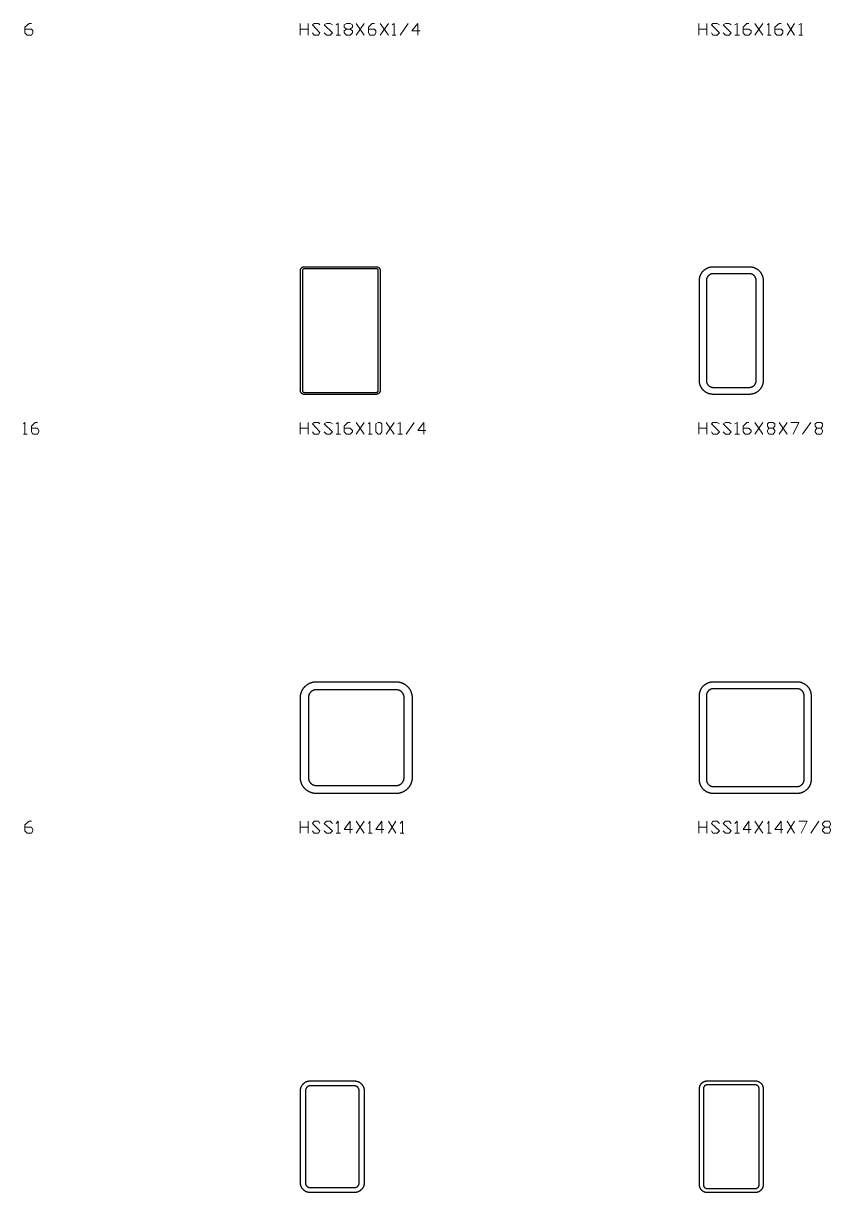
# Model space of a CAD drawing. Header units: inches. Extents: x 0 to 975, y -1305 to 34.
# Drawn here: x 615.3 to 716.4, y -450 to -303.5 of the extents above; entities that cross this region are included whole.
import ezdxf

# ---------------------------------------------------------------- set-up
doc = ezdxf.new("R2010")
doc.units = ezdxf.units.IN
doc.header["$MEASUREMENT"] = 0
doc.layers.add('AISC_STEEL', color=7, linetype='Continuous')

msp = doc.modelspace()

# ---------------------------------------------------------------- linework, layer by layer
at = {"color": 3, "lineweight": 0}
for p, q in [((649.96, -305), (649.96, -303.52)), ((649.96, -304.26), (650.97, -304.26)), ((650.97, -303.52), (650.97, -305)), ((656.97, -303.52), (657.98, -305)), ((656.97, -305), (657.98, -303.52)), ((660.01, -303.52), (661.03, -305)), ((660.01, -305), (661.03, -303.52)), ((662.5, -305), (663.51, -303.52)), ((699.94, -305), (699.94, -303.52)), ((699.94, -304.26), (700.95, -304.26)), ((700.95, -303.52), (700.95, -305)), ((706.95, -303.52), (707.96, -305)), ((706.95, -305), (707.96, -303.52)), ((711.01, -303.52), (711.93, -305)), ((711.01, -305), (711.93, -303.52)), ((654.48, -305), (655.03, -305)), ((661.49, -305), (661.95, -305)), ((704.46, -305), (705.01, -305)), ((708.52, -305), (708.98, -305)), ((712.48, -305), (712.94, -305)), ((649.96, -354.98), (649.96, -353.5)), ((649.96, -354.24), (650.97, -354.24)), ((650.97, -353.5), (650.97, -354.98)), ((656.97, -353.5), (657.98, -354.98)), ((656.97, -354.98), (657.98, -353.5)), ((660.75, -353.5), (661.76, -354.98)), ((660.75, -354.98), (661.76, -353.5)), ((663.24, -354.98), (664.25, -353.5)), ((699.94, -354.98), (699.94, -353.5)), ((699.94, -354.24), (700.95, -354.24)), ((700.95, -353.5), (700.95, -354.98)), ((706.95, -353.5), (707.96, -354.98)), ((706.95, -354.98), (707.96, -353.5)), ((709.99, -353.5), (711.01, -354.98)), ((709.99, -354.98), (711.01, -353.5)), ((712.94, -354.98), (713.96, -353.5)), ((615.29, -354.98), (615.75, -354.98)), ((654.48, -354.98), (655.03, -354.98)), ((658.54, -354.98), (659, -354.98)), ((659.73, -354.98), (659.73, -354.98)), ((662.22, -354.98), (662.78, -354.98)), ((704.46, -354.98), (705.01, -354.98)), ((649.96, -404.96), (649.96, -403.48)), ((649.96, -404.22), (650.97, -404.22)), ((650.97, -403.48), (650.97, -404.96)), ((656.97, -403.48), (657.98, -404.96)), ((656.97, -404.96), (657.98, -403.48)), ((661.03, -403.48), (661.95, -404.96)), ((661.03, -404.96), (661.95, -403.48)), ((699.94, -404.96), (699.94, -403.48)), ((699.94, -404.22), (700.95, -404.22)), ((700.95, -403.48), (700.95, -404.96)), ((706.95, -403.48), (707.96, -404.96)), ((706.95, -404.96), (707.96, -403.48)), ((711.01, -403.48), (711.93, -404.96)), ((711.01, -404.96), (711.93, -403.48)), ((713.96, -404.96), (714.97, -403.48)), ((654.48, -404.96), (655.03, -404.96)), ((658.54, -404.96), (659, -404.96)), ((662.5, -404.96), (662.96, -404.96)), ((704.46, -404.96), (705.01, -404.96)), ((708.52, -404.96), (708.98, -404.96))]:
    msp.add_line(p, q, dxfattribs=at)
for points in [[(615.47, -304.26), (616.3, -304.26), (616.48, -304.44), (616.48, -304.72), (616.3, -305), (615.75, -305), (615.47, -304.72), (615.47, -303.98), (616.02, -303.52), (616.3, -303.52)], [(651.53, -304.72), (651.71, -305), (652.26, -305), (652.45, -304.72), (651.53, -303.7), (651.71, -303.52), (652.26, -303.52), (652.45, -303.7)], [(653, -304.72), (653.28, -305), (653.74, -305), (654.02, -304.72), (653, -303.7), (653.28, -303.52), (653.74, -303.52), (654.02, -303.7)], [(654.48, -303.7), (654.75, -303.52), (654.75, -305)], [(656.23, -304.26), (656.51, -304.44), (656.51, -304.72), (656.23, -305), (655.77, -305), (655.49, -304.72), (655.49, -304.44), (655.77, -304.26), (656.23, -304.26), (656.51, -303.98), (656.51, -303.7), (656.23, -303.52), (655.77, -303.52), (655.49, -303.7), (655.49, -303.98), (655.77, -304.26)], [(658.54, -304.26), (659.27, -304.26), (659.46, -304.44), (659.46, -304.72), (659.27, -305), (658.72, -305), (658.54, -304.72), (658.54, -303.98), (659, -303.52), (659.27, -303.52)], [(661.49, -303.7), (661.76, -303.52), (661.76, -305)], [(664.99, -304.44), (663.98, -304.44), (664.71, -303.52), (664.71, -305)], [(701.51, -304.72), (701.69, -305), (702.25, -305), (702.52, -304.72), (701.51, -303.7), (701.69, -303.52), (702.25, -303.52), (702.52, -303.7)], [(702.98, -304.72), (703.26, -305), (703.72, -305), (704, -304.72), (702.98, -303.7), (703.26, -303.52), (703.72, -303.52), (704, -303.7)], [(704.46, -303.7), (704.74, -303.52), (704.74, -305)], [(705.47, -304.26), (706.21, -304.26), (706.49, -304.44), (706.49, -304.72), (706.21, -305), (705.75, -305), (705.47, -304.72), (705.47, -303.98), (705.93, -303.52), (706.21, -303.52)], [(708.52, -303.7), (708.7, -303.52), (708.7, -305)], [(709.44, -304.26), (710.27, -304.26), (710.45, -304.44), (710.45, -304.72), (710.27, -305), (709.72, -305), (709.44, -304.72), (709.44, -303.98), (709.99, -303.52), (710.27, -303.52)], [(712.48, -303.7), (712.76, -303.52), (712.76, -305)], [(615.29, -353.69), (615.47, -353.5), (615.47, -354.98)], [(616.3, -354.24), (617.04, -354.24), (617.22, -354.52), (617.22, -354.7), (617.04, -354.98), (616.48, -354.98), (616.3, -354.7), (616.3, -353.96), (616.76, -353.5), (617.04, -353.5)], [(651.53, -354.7), (651.71, -354.98), (652.26, -354.98), (652.45, -354.7), (651.53, -353.69), (651.71, -353.5), (652.26, -353.5), (652.45, -353.69)], [(653, -354.7), (653.28, -354.98), (653.74, -354.98), (654.02, -354.7), (653, -353.69), (653.28, -353.5), (653.74, -353.5), (654.02, -353.69)], [(654.48, -353.69), (654.75, -353.5), (654.75, -354.98)], [(655.49, -354.24), (656.23, -354.24), (656.51, -354.52), (656.51, -354.7), (656.23, -354.98), (655.77, -354.98), (655.49, -354.7), (655.49, -353.96), (655.95, -353.5), (656.23, -353.5)], [(658.54, -353.69), (658.72, -353.5), (658.72, -354.98)], [(662.22, -353.69), (662.5, -353.5), (662.5, -354.98)], [(665.73, -354.52), (664.71, -354.52), (665.45, -353.5), (665.45, -354.98)], [(701.51, -354.7), (701.69, -354.98), (702.25, -354.98), (702.52, -354.7), (701.51, -353.69), (701.69, -353.5), (702.25, -353.5), (702.52, -353.69)], [(702.98, -354.7), (703.26, -354.98), (703.72, -354.98), (704, -354.7), (702.98, -353.69), (703.26, -353.5), (703.72, -353.5), (704, -353.69)], [(704.46, -353.69), (704.74, -353.5), (704.74, -354.98)], [(705.47, -354.24), (706.21, -354.24), (706.49, -354.52), (706.49, -354.7), (706.21, -354.98), (705.75, -354.98), (705.47, -354.7), (705.47, -353.96), (705.93, -353.5), (706.21, -353.5)], [(709.25, -354.24), (709.44, -354.52), (709.44, -354.7), (709.25, -354.98), (708.7, -354.98), (708.52, -354.7), (708.52, -354.52), (708.7, -354.24), (709.25, -354.24), (709.44, -353.96), (709.44, -353.69), (709.25, -353.5), (708.7, -353.5), (708.52, -353.69), (708.52, -353.96), (708.7, -354.24)], [(711.47, -353.5), (712.48, -353.5), (711.74, -354.98)], [(715.25, -354.24), (715.43, -354.52), (715.43, -354.7), (715.25, -354.98), (714.7, -354.98), (714.51, -354.7), (714.51, -354.52), (714.7, -354.24), (715.25, -354.24), (715.43, -353.96), (715.43, -353.69), (715.25, -353.5), (714.7, -353.5), (714.51, -353.69), (714.51, -353.96), (714.7, -354.24)], [(615.47, -404.22), (616.3, -404.22), (616.48, -404.5), (616.48, -404.68), (616.3, -404.96), (615.75, -404.96), (615.47, -404.68), (615.47, -403.94), (616.02, -403.48), (616.3, -403.48)], [(651.53, -404.68), (651.71, -404.96), (652.26, -404.96), (652.45, -404.68), (651.53, -403.76), (651.71, -403.48), (652.26, -403.48), (652.45, -403.76)], [(653, -404.68), (653.28, -404.96), (653.74, -404.96), (654.02, -404.68), (653, -403.76), (653.28, -403.48), (653.74, -403.48), (654.02, -403.76)], [(654.48, -403.76), (654.75, -403.48), (654.75, -404.96)], [(656.51, -404.5), (655.49, -404.5), (656.23, -403.48), (656.23, -404.96)], [(658.54, -403.76), (658.72, -403.48), (658.72, -404.96)], [(660.47, -404.5), (659.46, -404.5), (660.2, -403.48), (660.2, -404.96)], [(662.5, -403.76), (662.78, -403.48), (662.78, -404.96)], [(701.51, -404.68), (701.69, -404.96), (702.25, -404.96), (702.52, -404.68), (701.51, -403.76), (701.69, -403.48), (702.25, -403.48), (702.52, -403.76)], [(702.98, -404.68), (703.26, -404.96), (703.72, -404.96), (704, -404.68), (702.98, -403.76), (703.26, -403.48), (703.72, -403.48), (704, -403.76)], [(704.46, -403.76), (704.74, -403.48), (704.74, -404.96)], [(706.49, -404.5), (705.47, -404.5), (706.21, -403.48), (706.21, -404.96)], [(708.52, -403.76), (708.7, -403.48), (708.7, -404.96)], [(710.45, -404.5), (709.44, -404.5), (710.27, -403.48), (710.27, -404.96)], [(712.48, -403.48), (713.5, -403.48), (712.76, -404.96)], [(716.26, -404.22), (716.45, -404.5), (716.45, -404.68), (716.26, -404.96), (715.71, -404.96), (715.43, -404.68), (715.43, -404.5), (715.71, -404.22), (716.26, -404.22), (716.45, -403.94), (716.45, -403.76), (716.26, -403.48), (715.71, -403.48), (715.43, -403.76), (715.43, -403.94), (715.71, -404.22)]]:
    msp.add_lwpolyline(points, dxfattribs=at)
msp.add_lwpolyline([(659.73, -354.98), (659.46, -354.7), (659.46, -353.69), (659.73, -353.5), (660.01, -353.5), (660.2, -353.69), (660.2, -354.7), (660.01, -354.98)], close=True, dxfattribs=at)
at = {"layer": 'AISC_STEEL'}
for points in [[(659.5, -334), (659.53, -334), (659.56, -334), (659.59, -334.01), (659.62, -334.01), (659.64, -334.02), (659.67, -334.03), (659.7, -334.04), (659.72, -334.05), (659.75, -334.07), (659.77, -334.08), (659.8, -334.1), (659.82, -334.12), (659.84, -334.14), (659.86, -334.16), (659.88, -334.18), (659.9, -334.2), (659.92, -334.23), (659.93, -334.25), (659.95, -334.28), (659.96, -334.3), (659.97, -334.33), (659.98, -334.36), (659.99, -334.38), (659.99, -334.41), (660, -334.44), (660, -334.47), (660, -334.5), (660, -349.5), (660, -349.53), (660, -349.56), (659.99, -349.59), (659.99, -349.62), (659.98, -349.64), (659.97, -349.67), (659.96, -349.7), (659.95, -349.72), (659.93, -349.75), (659.92, -349.77), (659.9, -349.8), (659.88, -349.82), (659.86, -349.84), (659.84, -349.86), (659.82, -349.88), (659.8, -349.9), (659.77, -349.92), (659.75, -349.93), (659.72, -349.95), (659.7, -349.96), (659.67, -349.97), (659.64, -349.98), (659.62, -349.99), (659.59, -349.99), (659.56, -350), (659.53, -350), (659.5, -350), (650.5, -350), (650.47, -350), (650.44, -350), (650.41, -349.99), (650.38, -349.99), (650.36, -349.98), (650.33, -349.97), (650.3, -349.96), (650.28, -349.95), (650.25, -349.93), (650.23, -349.92), (650.2, -349.9), (650.18, -349.88), (650.16, -349.86), (650.14, -349.84), (650.12, -349.82), (650.1, -349.8), (650.08, -349.77), (650.07, -349.75), (650.05, -349.72), (650.04, -349.7), (650.03, -349.67), (650.02, -349.64), (650.01, -349.62), (650.01, -349.59), (650, -349.56), (650, -349.53), (650, -349.5), (650, -334.5), (650, -334.47), (650, -334.44), (650.01, -334.41), (650.01, -334.38), (650.02, -334.36), (650.03, -334.33), (650.04, -334.3), (650.05, -334.28), (650.07, -334.25), (650.08, -334.23), (650.1, -334.2), (650.12, -334.18), (650.14, -334.16), (650.16, -334.14), (650.18, -334.12), (650.2, -334.1), (650.23, -334.08), (650.25, -334.07), (650.28, -334.05), (650.3, -334.04), (650.33, -334.03), (650.36, -334.02), (650.38, -334.01), (650.41, -334.01), (650.44, -334), (650.47, -334), (650.5, -334)], [(650.5, -334.25), (650.47, -334.25), (650.44, -334.26), (650.42, -334.26), (650.39, -334.27), (650.37, -334.29), (650.34, -334.3), (650.32, -334.32), (650.3, -334.34), (650.29, -334.37), (650.27, -334.39), (650.26, -334.42), (650.26, -334.44), (650.25, -334.47), (650.25, -334.5), (650.25, -349.5), (650.25, -349.53), (650.26, -349.56), (650.26, -349.58), (650.27, -349.61), (650.29, -349.63), (650.3, -349.66), (650.32, -349.68), (650.34, -349.7), (650.37, -349.71), (650.39, -349.73), (650.42, -349.74), (650.44, -349.74), (650.47, -349.75), (650.5, -349.75), (659.5, -349.75), (659.53, -349.75), (659.56, -349.74), (659.58, -349.74), (659.61, -349.73), (659.63, -349.71), (659.66, -349.7), (659.68, -349.68), (659.7, -349.66), (659.71, -349.63), (659.73, -349.61), (659.74, -349.58), (659.74, -349.56), (659.75, -349.53), (659.75, -349.5), (659.75, -334.5), (659.75, -334.47), (659.74, -334.44), (659.74, -334.42), (659.73, -334.39), (659.71, -334.37), (659.7, -334.34), (659.68, -334.32), (659.66, -334.3), (659.63, -334.29), (659.61, -334.27), (659.58, -334.26), (659.56, -334.26), (659.53, -334.25), (659.5, -334.25)], [(706.25, -334), (706.28, -334), (706.31, -334), (706.34, -334), (706.37, -334), (706.4, -334.01), (706.43, -334.01), (706.46, -334.01), (706.49, -334.02), (706.52, -334.02), (706.55, -334.03), (706.58, -334.03), (706.61, -334.04), (706.64, -334.04), (706.66, -334.05), (706.69, -334.06), (706.72, -334.06), (706.75, -334.07), (706.78, -334.08), (706.81, -334.09), (706.84, -334.1), (706.86, -334.11), (706.89, -334.12), (706.92, -334.13), (706.95, -334.14), (706.97, -334.16), (707, -334.17), (707.03, -334.18), (707.06, -334.2), (707.08, -334.21), (707.11, -334.22), (707.13, -334.24), (707.16, -334.25), (707.18, -334.27), (707.21, -334.29), (707.23, -334.3), (707.26, -334.32), (707.28, -334.34), (707.31, -334.36), (707.33, -334.37), (707.35, -334.39), (707.38, -334.41), (707.4, -334.43), (707.42, -334.45), (707.44, -334.47), (707.47, -334.49), (707.49, -334.51), (707.51, -334.53), (707.53, -334.56), (707.55, -334.58), (707.57, -334.6), (707.59, -334.62), (707.61, -334.65), (707.63, -334.67), (707.64, -334.69), (707.66, -334.72), (707.68, -334.74), (707.7, -334.77), (707.71, -334.79), (707.73, -334.82), (707.75, -334.84), (707.76, -334.87), (707.78, -334.89), (707.79, -334.92), (707.8, -334.94), (707.82, -334.97), (707.83, -335), (707.84, -335.03), (707.86, -335.05), (707.87, -335.08), (707.88, -335.11), (707.89, -335.14), (707.9, -335.16), (707.91, -335.19), (707.92, -335.22), (707.93, -335.25), (707.94, -335.28), (707.94, -335.31), (707.95, -335.34), (707.96, -335.36), (707.96, -335.39), (707.97, -335.42), (707.97, -335.45), (707.98, -335.48), (707.98, -335.51), (707.99, -335.54), (707.99, -335.57), (707.99, -335.6), (708, -335.63), (708, -335.66), (708, -335.69), (708, -335.72), (708, -335.75), (708, -348.25), (708, -348.28), (708, -348.31), (708, -348.34), (708, -348.37), (707.99, -348.4), (707.99, -348.43), (707.99, -348.46), (707.98, -348.49), (707.98, -348.52), (707.97, -348.55), (707.97, -348.58), (707.96, -348.61), (707.96, -348.64), (707.95, -348.66), (707.94, -348.69), (707.94, -348.72), (707.93, -348.75), (707.92, -348.78), (707.91, -348.81), (707.9, -348.84), (707.89, -348.86), (707.88, -348.89), (707.87, -348.92), (707.86, -348.95), (707.84, -348.97), (707.83, -349), (707.82, -349.03), (707.8, -349.06), (707.79, -349.08), (707.78, -349.11), (707.76, -349.13), (707.75, -349.16), (707.73, -349.18), (707.71, -349.21), (707.7, -349.23), (707.68, -349.26), (707.66, -349.28), (707.64, -349.31), (707.63, -349.33), (707.61, -349.35), (707.59, -349.38), (707.57, -349.4), (707.55, -349.42), (707.53, -349.44), (707.51, -349.47), (707.49, -349.49), (707.47, -349.51), (707.44, -349.53), (707.42, -349.55), (707.4, -349.57), (707.38, -349.59), (707.35, -349.61), (707.33, -349.63), (707.31, -349.64), (707.28, -349.66), (707.26, -349.68), (707.23, -349.7), (707.21, -349.71), (707.18, -349.73), (707.16, -349.75), (707.13, -349.76), (707.11, -349.78), (707.08, -349.79), (707.06, -349.8), (707.03, -349.82), (707, -349.83), (706.97, -349.84), (706.95, -349.86), (706.92, -349.87), (706.89, -349.88), (706.86, -349.89), (706.84, -349.9), (706.81, -349.91), (706.78, -349.92), (706.75, -349.93), (706.72, -349.94), (706.69, -349.94), (706.66, -349.95), (706.64, -349.96), (706.61, -349.96), (706.58, -349.97), (706.55, -349.97), (706.52, -349.98), (706.49, -349.98), (706.46, -349.99), (706.43, -349.99), (706.4, -349.99), (706.37, -350), (706.34, -350), (706.31, -350), (706.28, -350), (706.25, -350), (701.75, -350), (701.72, -350), (701.69, -350), (701.66, -350), (701.63, -350), (701.6, -349.99), (701.57, -349.99), (701.54, -349.99), (701.51, -349.98), (701.48, -349.98), (701.45, -349.97), (701.42, -349.97), (701.39, -349.96), (701.36, -349.96), (701.34, -349.95), (701.31, -349.94), (701.28, -349.94), (701.25, -349.93), (701.22, -349.92), (701.19, -349.91), (701.16, -349.9), (701.14, -349.89), (701.11, -349.88), (701.08, -349.87), (701.05, -349.86), (701.03, -349.84), (701, -349.83), (700.97, -349.82), (700.94, -349.8), (700.92, -349.79), (700.89, -349.78), (700.87, -349.76), (700.84, -349.75), (700.82, -349.73), (700.79, -349.71), (700.77, -349.7), (700.74, -349.68), (700.72, -349.66), (700.69, -349.64), (700.67, -349.63), (700.65, -349.61), (700.62, -349.59), (700.6, -349.57), (700.58, -349.55), (700.56, -349.53), (700.53, -349.51), (700.51, -349.49), (700.49, -349.47), (700.47, -349.44), (700.45, -349.42), (700.43, -349.4), (700.41, -349.38), (700.39, -349.35), (700.37, -349.33), (700.36, -349.31), (700.34, -349.28), (700.32, -349.26), (700.3, -349.23), (700.29, -349.21), (700.27, -349.18), (700.25, -349.16), (700.24, -349.13), (700.22, -349.11), (700.21, -349.08), (700.2, -349.06), (700.18, -349.03), (700.17, -349), (700.16, -348.97), (700.14, -348.95), (700.13, -348.92), (700.12, -348.89), (700.11, -348.86), (700.1, -348.84), (700.09, -348.81), (700.08, -348.78), (700.07, -348.75), (700.06, -348.72), (700.06, -348.69), (700.05, -348.66), (700.04, -348.64), (700.04, -348.61), (700.03, -348.58), (700.03, -348.55), (700.02, -348.52), (700.02, -348.49), (700.01, -348.46), (700.01, -348.43), (700.01, -348.4), (700, -348.37), (700, -348.34), (700, -348.31), (700, -348.28), (700, -348.25), (700, -335.75), (700, -335.72), (700, -335.69), (700, -335.66), (700, -335.63), (700.01, -335.6), (700.01, -335.57), (700.01, -335.54), (700.02, -335.51), (700.02, -335.48), (700.03, -335.45), (700.03, -335.42), (700.04, -335.39), (700.04, -335.36), (700.05, -335.34), (700.06, -335.31), (700.06, -335.28), (700.07, -335.25), (700.08, -335.22), (700.09, -335.19), (700.1, -335.16), (700.11, -335.14), (700.12, -335.11), (700.13, -335.08), (700.14, -335.05), (700.16, -335.03), (700.17, -335), (700.18, -334.97), (700.2, -334.94), (700.21, -334.92), (700.22, -334.89), (700.24, -334.87), (700.25, -334.84), (700.27, -334.82), (700.29, -334.79), (700.3, -334.77), (700.32, -334.74), (700.34, -334.72), (700.36, -334.69), (700.37, -334.67), (700.39, -334.65), (700.41, -334.62), (700.43, -334.6), (700.45, -334.58), (700.47, -334.56), (700.49, -334.53), (700.51, -334.51), (700.53, -334.49), (700.56, -334.47), (700.58, -334.45), (700.6, -334.43), (700.62, -334.41), (700.65, -334.39), (700.67, -334.37), (700.69, -334.36), (700.72, -334.34), (700.74, -334.32), (700.77, -334.3), (700.79, -334.29), (700.82, -334.27), (700.84, -334.25), (700.87, -334.24), (700.89, -334.22), (700.92, -334.21), (700.94, -334.2), (700.97, -334.18), (701, -334.17), (701.03, -334.16), (701.05, -334.14), (701.08, -334.13), (701.11, -334.12), (701.14, -334.11), (701.16, -334.1), (701.19, -334.09), (701.22, -334.08), (701.25, -334.07), (701.28, -334.06), (701.31, -334.06), (701.34, -334.05), (701.36, -334.04), (701.39, -334.04), (701.42, -334.03), (701.45, -334.03), (701.48, -334.02), (701.51, -334.02), (701.54, -334.01), (701.57, -334.01), (701.6, -334.01), (701.63, -334), (701.66, -334), (701.69, -334), (701.72, -334), (701.75, -334)], [(701.75, -334.88), (701.72, -334.88), (701.69, -334.88), (701.66, -334.88), (701.63, -334.88), (701.6, -334.89), (701.57, -334.89), (701.54, -334.9), (701.51, -334.91), (701.49, -334.92), (701.46, -334.93), (701.43, -334.94), (701.4, -334.95), (701.37, -334.96), (701.35, -334.97), (701.32, -334.99), (701.3, -335), (701.27, -335.02), (701.25, -335.04), (701.22, -335.05), (701.2, -335.07), (701.17, -335.09), (701.15, -335.11), (701.13, -335.13), (701.11, -335.15), (701.09, -335.17), (701.07, -335.2), (701.05, -335.22), (701.04, -335.25), (701.02, -335.27), (701, -335.3), (700.99, -335.32), (700.97, -335.35), (700.96, -335.37), (700.95, -335.4), (700.94, -335.43), (700.93, -335.46), (700.92, -335.49), (700.91, -335.51), (700.9, -335.54), (700.89, -335.57), (700.89, -335.6), (700.88, -335.63), (700.88, -335.66), (700.88, -335.69), (700.88, -335.72), (700.88, -335.75), (700.88, -348.25), (700.88, -348.28), (700.88, -348.31), (700.88, -348.34), (700.88, -348.37), (700.89, -348.4), (700.89, -348.43), (700.9, -348.46), (700.91, -348.49), (700.92, -348.51), (700.93, -348.54), (700.94, -348.57), (700.95, -348.6), (700.96, -348.63), (700.97, -348.65), (700.99, -348.68), (701, -348.7), (701.02, -348.73), (701.04, -348.75), (701.05, -348.78), (701.07, -348.8), (701.09, -348.83), (701.11, -348.85), (701.13, -348.87), (701.15, -348.89), (701.17, -348.91), (701.2, -348.93), (701.22, -348.95), (701.25, -348.96), (701.27, -348.98), (701.3, -349), (701.32, -349.01), (701.35, -349.03), (701.37, -349.04), (701.4, -349.05), (701.43, -349.06), (701.46, -349.07), (701.49, -349.08), (701.51, -349.09), (701.54, -349.1), (701.57, -349.11), (701.6, -349.11), (701.63, -349.12), (701.66, -349.12), (701.69, -349.12), (701.72, -349.12), (701.75, -349.12), (706.25, -349.12), (706.28, -349.12), (706.31, -349.12), (706.34, -349.12), (706.37, -349.12), (706.4, -349.11), (706.43, -349.11), (706.46, -349.1), (706.49, -349.09), (706.51, -349.08), (706.54, -349.07), (706.57, -349.06), (706.6, -349.05), (706.63, -349.04), (706.65, -349.03), (706.68, -349.01), (706.7, -349), (706.73, -348.98), (706.75, -348.96), (706.78, -348.95), (706.8, -348.93), (706.83, -348.91), (706.85, -348.89), (706.87, -348.87), (706.89, -348.85), (706.91, -348.83), (706.93, -348.8), (706.95, -348.78), (706.96, -348.75), (706.98, -348.73), (707, -348.7), (707.01, -348.68), (707.03, -348.65), (707.04, -348.63), (707.05, -348.6), (707.06, -348.57), (707.07, -348.54), (707.08, -348.51), (707.09, -348.49), (707.1, -348.46), (707.11, -348.43), (707.11, -348.4), (707.12, -348.37), (707.12, -348.34), (707.12, -348.31), (707.12, -348.28), (707.12, -348.25), (707.12, -335.75), (707.12, -335.72), (707.12, -335.69), (707.12, -335.66), (707.12, -335.63), (707.11, -335.6), (707.11, -335.57), (707.1, -335.54), (707.09, -335.51), (707.08, -335.49), (707.07, -335.46), (707.06, -335.43), (707.05, -335.4), (707.04, -335.37), (707.03, -335.35), (707.01, -335.32), (707, -335.3), (706.98, -335.27), (706.96, -335.25), (706.95, -335.22), (706.93, -335.2), (706.91, -335.17), (706.89, -335.15), (706.87, -335.13), (706.85, -335.11), (706.83, -335.09), (706.8, -335.07), (706.78, -335.05), (706.75, -335.04), (706.73, -335.02), (706.7, -335), (706.68, -334.99), (706.65, -334.97), (706.63, -334.96), (706.6, -334.95), (706.57, -334.94), (706.54, -334.93), (706.51, -334.92), (706.49, -334.91), (706.46, -334.9), (706.43, -334.89), (706.4, -334.89), (706.37, -334.88), (706.34, -334.88), (706.31, -334.88), (706.28, -334.88), (706.25, -334.88)], [(662, -386), (662.03, -386), (662.07, -386), (662.1, -386), (662.13, -386), (662.16, -386.01), (662.2, -386.01), (662.23, -386.01), (662.26, -386.02), (662.29, -386.02), (662.33, -386.03), (662.36, -386.03), (662.39, -386.04), (662.42, -386.05), (662.45, -386.05), (662.49, -386.06), (662.52, -386.07), (662.55, -386.08), (662.58, -386.09), (662.61, -386.1), (662.64, -386.11), (662.67, -386.12), (662.7, -386.13), (662.74, -386.14), (662.77, -386.15), (662.8, -386.17), (662.83, -386.18), (662.86, -386.19), (662.88, -386.21), (662.91, -386.22), (662.94, -386.24), (662.97, -386.25), (663, -386.27), (663.03, -386.28), (663.06, -386.3), (663.08, -386.32), (663.11, -386.34), (663.14, -386.36), (663.16, -386.37), (663.19, -386.39), (663.22, -386.41), (663.24, -386.43), (663.27, -386.45), (663.29, -386.47), (663.32, -386.5), (663.34, -386.52), (663.37, -386.54), (663.39, -386.56), (663.41, -386.59), (663.44, -386.61), (663.46, -386.63), (663.48, -386.66), (663.5, -386.68), (663.53, -386.71), (663.55, -386.73), (663.57, -386.76), (663.59, -386.78), (663.61, -386.81), (663.63, -386.84), (663.64, -386.86), (663.66, -386.89), (663.68, -386.92), (663.7, -386.94), (663.72, -386.97), (663.73, -387), (663.75, -387.03), (663.76, -387.06), (663.78, -387.09), (663.79, -387.12), (663.81, -387.14), (663.82, -387.17), (663.83, -387.2), (663.85, -387.23), (663.86, -387.26), (663.87, -387.3), (663.88, -387.33), (663.89, -387.36), (663.9, -387.39), (663.91, -387.42), (663.92, -387.45), (663.93, -387.48), (663.94, -387.51), (663.95, -387.55), (663.95, -387.58), (663.96, -387.61), (663.97, -387.64), (663.97, -387.67), (663.98, -387.71), (663.98, -387.74), (663.99, -387.77), (663.99, -387.8), (663.99, -387.84), (664, -387.87), (664, -387.9), (664, -387.93), (664, -387.97), (664, -388), (664, -398), (664, -398.03), (664, -398.07), (664, -398.1), (664, -398.13), (663.99, -398.16), (663.99, -398.2), (663.99, -398.23), (663.98, -398.26), (663.98, -398.29), (663.97, -398.33), (663.97, -398.36), (663.96, -398.39), (663.95, -398.42), (663.95, -398.45), (663.94, -398.49), (663.93, -398.52), (663.92, -398.55), (663.91, -398.58), (663.9, -398.61), (663.89, -398.64), (663.88, -398.67), (663.87, -398.7), (663.86, -398.74), (663.85, -398.77), (663.83, -398.8), (663.82, -398.83), (663.81, -398.86), (663.79, -398.88), (663.78, -398.91), (663.76, -398.94), (663.75, -398.97), (663.73, -399), (663.72, -399.03), (663.7, -399.06), (663.68, -399.08), (663.66, -399.11), (663.64, -399.14), (663.63, -399.16), (663.61, -399.19), (663.59, -399.22), (663.57, -399.24), (663.55, -399.27), (663.53, -399.29), (663.5, -399.32), (663.48, -399.34), (663.46, -399.37), (663.44, -399.39), (663.41, -399.41), (663.39, -399.44), (663.37, -399.46), (663.34, -399.48), (663.32, -399.5), (663.29, -399.53), (663.27, -399.55), (663.24, -399.57), (663.22, -399.59), (663.19, -399.61), (663.16, -399.63), (663.14, -399.64), (663.11, -399.66), (663.08, -399.68), (663.06, -399.7), (663.03, -399.72), (663, -399.73), (662.97, -399.75), (662.94, -399.76), (662.91, -399.78), (662.88, -399.79), (662.86, -399.81), (662.83, -399.82), (662.8, -399.83), (662.77, -399.85), (662.74, -399.86), (662.7, -399.87), (662.67, -399.88), (662.64, -399.89), (662.61, -399.9), (662.58, -399.91), (662.55, -399.92), (662.52, -399.93), (662.49, -399.94), (662.45, -399.95), (662.42, -399.95), (662.39, -399.96), (662.36, -399.97), (662.33, -399.97), (662.29, -399.98), (662.26, -399.98), (662.23, -399.99), (662.2, -399.99), (662.16, -399.99), (662.13, -400), (662.1, -400), (662.07, -400), (662.03, -400), (662, -400), (652, -400), (651.97, -400), (651.93, -400), (651.9, -400), (651.87, -400), (651.84, -399.99), (651.8, -399.99), (651.77, -399.99), (651.74, -399.98), (651.71, -399.98), (651.67, -399.97), (651.64, -399.97), (651.61, -399.96), (651.58, -399.95), (651.55, -399.95), (651.51, -399.94), (651.48, -399.93), (651.45, -399.92), (651.42, -399.91), (651.39, -399.9), (651.36, -399.89), (651.33, -399.88), (651.3, -399.87), (651.26, -399.86), (651.23, -399.85), (651.2, -399.83), (651.17, -399.82), (651.14, -399.81), (651.12, -399.79), (651.09, -399.78), (651.06, -399.76), (651.03, -399.75), (651, -399.73), (650.97, -399.72), (650.94, -399.7), (650.92, -399.68), (650.89, -399.66), (650.86, -399.64), (650.84, -399.63), (650.81, -399.61), (650.78, -399.59), (650.76, -399.57), (650.73, -399.55), (650.71, -399.53), (650.68, -399.5), (650.66, -399.48), (650.63, -399.46), (650.61, -399.44), (650.59, -399.41), (650.56, -399.39), (650.54, -399.37), (650.52, -399.34), (650.5, -399.32), (650.47, -399.29), (650.45, -399.27), (650.43, -399.24), (650.41, -399.22), (650.39, -399.19), (650.37, -399.16), (650.36, -399.14), (650.34, -399.11), (650.32, -399.08), (650.3, -399.06), (650.28, -399.03), (650.27, -399), (650.25, -398.97), (650.24, -398.94), (650.22, -398.91), (650.21, -398.88), (650.19, -398.86), (650.18, -398.83), (650.17, -398.8), (650.15, -398.77), (650.14, -398.74), (650.13, -398.7), (650.12, -398.67), (650.11, -398.64), (650.1, -398.61), (650.09, -398.58), (650.08, -398.55), (650.07, -398.52), (650.06, -398.49), (650.05, -398.45), (650.05, -398.42), (650.04, -398.39), (650.03, -398.36), (650.03, -398.33), (650.02, -398.29), (650.02, -398.26), (650.01, -398.23), (650.01, -398.2), (650.01, -398.16), (650, -398.13), (650, -398.1), (650, -398.07), (650, -398.03), (650, -398), (650, -388), (650, -387.97), (650, -387.93), (650, -387.9), (650, -387.87), (650.01, -387.84), (650.01, -387.8), (650.01, -387.77), (650.02, -387.74), (650.02, -387.71), (650.03, -387.67), (650.03, -387.64), (650.04, -387.61), (650.05, -387.58), (650.05, -387.55), (650.06, -387.51), (650.07, -387.48), (650.08, -387.45), (650.09, -387.42), (650.1, -387.39), (650.11, -387.36), (650.12, -387.33), (650.13, -387.3), (650.14, -387.26), (650.15, -387.23), (650.17, -387.2), (650.18, -387.17), (650.19, -387.14), (650.21, -387.12), (650.22, -387.09), (650.24, -387.06), (650.25, -387.03), (650.27, -387), (650.28, -386.97), (650.3, -386.94), (650.32, -386.92), (650.34, -386.89), (650.36, -386.86), (650.37, -386.84), (650.39, -386.81), (650.41, -386.78), (650.43, -386.76), (650.45, -386.73), (650.47, -386.71), (650.5, -386.68), (650.52, -386.66), (650.54, -386.63), (650.56, -386.61), (650.59, -386.59), (650.61, -386.56), (650.63, -386.54), (650.66, -386.52), (650.68, -386.5), (650.71, -386.47), (650.73, -386.45), (650.76, -386.43), (650.78, -386.41), (650.81, -386.39), (650.84, -386.37), (650.86, -386.36), (650.89, -386.34), (650.92, -386.32), (650.94, -386.3), (650.97, -386.28), (651, -386.27), (651.03, -386.25), (651.06, -386.24), (651.09, -386.22), (651.12, -386.21), (651.14, -386.19), (651.17, -386.18), (651.2, -386.17), (651.23, -386.15), (651.26, -386.14), (651.3, -386.13), (651.33, -386.12), (651.36, -386.11), (651.39, -386.1), (651.42, -386.09), (651.45, -386.08), (651.48, -386.07), (651.51, -386.06), (651.55, -386.05), (651.58, -386.05), (651.61, -386.04), (651.64, -386.03), (651.67, -386.03), (651.71, -386.02), (651.74, -386.02), (651.77, -386.01), (651.8, -386.01), (651.84, -386.01), (651.87, -386), (651.9, -386), (651.93, -386), (651.97, -386), (652, -386)], [(712.25, -386), (712.28, -386), (712.31, -386), (712.34, -386), (712.37, -386), (712.4, -386.01), (712.43, -386.01), (712.46, -386.01), (712.49, -386.02), (712.52, -386.02), (712.55, -386.03), (712.58, -386.03), (712.61, -386.04), (712.64, -386.04), (712.66, -386.05), (712.69, -386.06), (712.72, -386.06), (712.75, -386.07), (712.78, -386.08), (712.81, -386.09), (712.84, -386.1), (712.86, -386.11), (712.89, -386.12), (712.92, -386.13), (712.95, -386.14), (712.97, -386.16), (713, -386.17), (713.03, -386.18), (713.06, -386.2), (713.08, -386.21), (713.11, -386.22), (713.13, -386.24), (713.16, -386.25), (713.18, -386.27), (713.21, -386.29), (713.23, -386.3), (713.26, -386.32), (713.28, -386.34), (713.31, -386.36), (713.33, -386.37), (713.35, -386.39), (713.38, -386.41), (713.4, -386.43), (713.42, -386.45), (713.44, -386.47), (713.47, -386.49), (713.49, -386.51), (713.51, -386.53), (713.53, -386.56), (713.55, -386.58), (713.57, -386.6), (713.59, -386.62), (713.61, -386.65), (713.63, -386.67), (713.64, -386.69), (713.66, -386.72), (713.68, -386.74), (713.7, -386.77), (713.71, -386.79), (713.73, -386.82), (713.75, -386.84), (713.76, -386.87), (713.78, -386.89), (713.79, -386.92), (713.8, -386.94), (713.82, -386.97), (713.83, -387), (713.84, -387.03), (713.86, -387.05), (713.87, -387.08), (713.88, -387.11), (713.89, -387.14), (713.9, -387.16), (713.91, -387.19), (713.92, -387.22), (713.93, -387.25), (713.94, -387.28), (713.94, -387.31), (713.95, -387.34), (713.96, -387.36), (713.96, -387.39), (713.97, -387.42), (713.97, -387.45), (713.98, -387.48), (713.98, -387.51), (713.99, -387.54), (713.99, -387.57), (713.99, -387.6), (714, -387.63), (714, -387.66), (714, -387.69), (714, -387.72), (714, -387.75), (714, -398.25), (714, -398.28), (714, -398.31), (714, -398.34), (714, -398.37), (713.99, -398.4), (713.99, -398.43), (713.99, -398.46), (713.98, -398.49), (713.98, -398.52), (713.97, -398.55), (713.97, -398.58), (713.96, -398.61), (713.96, -398.64), (713.95, -398.66), (713.94, -398.69), (713.94, -398.72), (713.93, -398.75), (713.92, -398.78), (713.91, -398.81), (713.9, -398.84), (713.89, -398.86), (713.88, -398.89), (713.87, -398.92), (713.86, -398.95), (713.84, -398.97), (713.83, -399), (713.82, -399.03), (713.8, -399.06), (713.79, -399.08), (713.78, -399.11), (713.76, -399.13), (713.75, -399.16), (713.73, -399.18), (713.71, -399.21), (713.7, -399.23), (713.68, -399.26), (713.66, -399.28), (713.64, -399.31), (713.63, -399.33), (713.61, -399.35), (713.59, -399.38), (713.57, -399.4), (713.55, -399.42), (713.53, -399.44), (713.51, -399.47), (713.49, -399.49), (713.47, -399.51), (713.44, -399.53), (713.42, -399.55), (713.4, -399.57), (713.38, -399.59), (713.35, -399.61), (713.33, -399.63), (713.31, -399.64), (713.28, -399.66), (713.26, -399.68), (713.23, -399.7), (713.21, -399.71), (713.18, -399.73), (713.16, -399.75), (713.13, -399.76), (713.11, -399.78), (713.08, -399.79), (713.06, -399.8), (713.03, -399.82), (713, -399.83), (712.97, -399.84), (712.95, -399.86), (712.92, -399.87), (712.89, -399.88), (712.86, -399.89), (712.84, -399.9), (712.81, -399.91), (712.78, -399.92), (712.75, -399.93), (712.72, -399.94), (712.69, -399.94), (712.66, -399.95), (712.64, -399.96), (712.61, -399.96), (712.58, -399.97), (712.55, -399.97), (712.52, -399.98), (712.49, -399.98), (712.46, -399.99), (712.43, -399.99), (712.4, -399.99), (712.37, -400), (712.34, -400), (712.31, -400), (712.28, -400), (712.25, -400), (701.75, -400), (701.72, -400), (701.69, -400), (701.66, -400), (701.63, -400), (701.6, -399.99), (701.57, -399.99), (701.54, -399.99), (701.51, -399.98), (701.48, -399.98), (701.45, -399.97), (701.42, -399.97), (701.39, -399.96), (701.36, -399.96), (701.34, -399.95), (701.31, -399.94), (701.28, -399.94), (701.25, -399.93), (701.22, -399.92), (701.19, -399.91), (701.16, -399.9), (701.14, -399.89), (701.11, -399.88), (701.08, -399.87), (701.05, -399.86), (701.03, -399.84), (701, -399.83), (700.97, -399.82), (700.94, -399.8), (700.92, -399.79), (700.89, -399.78), (700.87, -399.76), (700.84, -399.75), (700.82, -399.73), (700.79, -399.71), (700.77, -399.7), (700.74, -399.68), (700.72, -399.66), (700.69, -399.64), (700.67, -399.63), (700.65, -399.61), (700.62, -399.59), (700.6, -399.57), (700.58, -399.55), (700.56, -399.53), (700.53, -399.51), (700.51, -399.49), (700.49, -399.47), (700.47, -399.44), (700.45, -399.42), (700.43, -399.4), (700.41, -399.38), (700.39, -399.35), (700.37, -399.33), (700.36, -399.31), (700.34, -399.28), (700.32, -399.26), (700.3, -399.23), (700.29, -399.21), (700.27, -399.18), (700.25, -399.16), (700.24, -399.13), (700.22, -399.11), (700.21, -399.08), (700.2, -399.06), (700.18, -399.03), (700.17, -399), (700.16, -398.97), (700.14, -398.95), (700.13, -398.92), (700.12, -398.89), (700.11, -398.86), (700.1, -398.84), (700.09, -398.81), (700.08, -398.78), (700.07, -398.75), (700.06, -398.72), (700.06, -398.69), (700.05, -398.66), (700.04, -398.64), (700.04, -398.61), (700.03, -398.58), (700.03, -398.55), (700.02, -398.52), (700.02, -398.49), (700.01, -398.46), (700.01, -398.43), (700.01, -398.4), (700, -398.37), (700, -398.34), (700, -398.31), (700, -398.28), (700, -398.25), (700, -387.75), (700, -387.72), (700, -387.69), (700, -387.66), (700, -387.63), (700.01, -387.6), (700.01, -387.57), (700.01, -387.54), (700.02, -387.51), (700.02, -387.48), (700.03, -387.45), (700.03, -387.42), (700.04, -387.39), (700.04, -387.36), (700.05, -387.34), (700.06, -387.31), (700.06, -387.28), (700.07, -387.25), (700.08, -387.22), (700.09, -387.19), (700.1, -387.16), (700.11, -387.14), (700.12, -387.11), (700.13, -387.08), (700.14, -387.05), (700.16, -387.03), (700.17, -387), (700.18, -386.97), (700.2, -386.94), (700.21, -386.92), (700.22, -386.89), (700.24, -386.87), (700.25, -386.84), (700.27, -386.82), (700.29, -386.79), (700.3, -386.77), (700.32, -386.74), (700.34, -386.72), (700.36, -386.69), (700.37, -386.67), (700.39, -386.65), (700.41, -386.62), (700.43, -386.6), (700.45, -386.58), (700.47, -386.56), (700.49, -386.53), (700.51, -386.51), (700.53, -386.49), (700.56, -386.47), (700.58, -386.45), (700.6, -386.43), (700.62, -386.41), (700.65, -386.39), (700.67, -386.37), (700.69, -386.36), (700.72, -386.34), (700.74, -386.32), (700.77, -386.3), (700.79, -386.29), (700.82, -386.27), (700.84, -386.25), (700.87, -386.24), (700.89, -386.22), (700.92, -386.21), (700.94, -386.2), (700.97, -386.18), (701, -386.17), (701.03, -386.16), (701.05, -386.14), (701.08, -386.13), (701.11, -386.12), (701.14, -386.11), (701.16, -386.1), (701.19, -386.09), (701.22, -386.08), (701.25, -386.07), (701.28, -386.06), (701.31, -386.06), (701.34, -386.05), (701.36, -386.04), (701.39, -386.04), (701.42, -386.03), (701.45, -386.03), (701.48, -386.02), (701.51, -386.02), (701.54, -386.01), (701.57, -386.01), (701.6, -386.01), (701.63, -386), (701.66, -386), (701.69, -386), (701.72, -386), (701.75, -386)], [(652, -387), (651.97, -387), (651.94, -387), (651.91, -387), (651.88, -387.01), (651.85, -387.01), (651.82, -387.02), (651.79, -387.02), (651.77, -387.03), (651.74, -387.04), (651.71, -387.04), (651.68, -387.05), (651.65, -387.06), (651.62, -387.07), (651.6, -387.08), (651.57, -387.1), (651.54, -387.11), (651.52, -387.12), (651.49, -387.14), (651.47, -387.15), (651.44, -387.17), (651.42, -387.19), (651.39, -387.21), (651.37, -387.22), (651.35, -387.24), (651.33, -387.26), (651.3, -387.28), (651.28, -387.3), (651.26, -387.33), (651.24, -387.35), (651.22, -387.37), (651.21, -387.39), (651.19, -387.42), (651.17, -387.44), (651.15, -387.47), (651.14, -387.49), (651.12, -387.52), (651.11, -387.54), (651.1, -387.57), (651.08, -387.6), (651.07, -387.62), (651.06, -387.65), (651.05, -387.68), (651.04, -387.71), (651.04, -387.74), (651.03, -387.77), (651.02, -387.79), (651.02, -387.82), (651.01, -387.85), (651.01, -387.88), (651, -387.91), (651, -387.94), (651, -387.97), (651, -388), (651, -398), (651, -398.03), (651, -398.06), (651, -398.09), (651.01, -398.12), (651.01, -398.15), (651.02, -398.18), (651.02, -398.21), (651.03, -398.23), (651.04, -398.26), (651.04, -398.29), (651.05, -398.32), (651.06, -398.35), (651.07, -398.38), (651.08, -398.4), (651.1, -398.43), (651.11, -398.46), (651.12, -398.48), (651.14, -398.51), (651.15, -398.53), (651.17, -398.56), (651.19, -398.58), (651.21, -398.61), (651.22, -398.63), (651.24, -398.65), (651.26, -398.67), (651.28, -398.7), (651.3, -398.72), (651.33, -398.74), (651.35, -398.76), (651.37, -398.78), (651.39, -398.79), (651.42, -398.81), (651.44, -398.83), (651.47, -398.85), (651.49, -398.86), (651.52, -398.88), (651.54, -398.89), (651.57, -398.9), (651.6, -398.92), (651.62, -398.93), (651.65, -398.94), (651.68, -398.95), (651.71, -398.96), (651.74, -398.96), (651.77, -398.97), (651.79, -398.98), (651.82, -398.98), (651.85, -398.99), (651.88, -398.99), (651.91, -399), (651.94, -399), (651.97, -399), (652, -399), (662, -399), (662.03, -399), (662.06, -399), (662.09, -399), (662.12, -398.99), (662.15, -398.99), (662.18, -398.98), (662.21, -398.98), (662.23, -398.97), (662.26, -398.96), (662.29, -398.96), (662.32, -398.95), (662.35, -398.94), (662.38, -398.93), (662.4, -398.92), (662.43, -398.9), (662.46, -398.89), (662.48, -398.88), (662.51, -398.86), (662.53, -398.85), (662.56, -398.83), (662.58, -398.81), (662.61, -398.79), (662.63, -398.78), (662.65, -398.76), (662.67, -398.74), (662.7, -398.72), (662.72, -398.7), (662.74, -398.67), (662.76, -398.65), (662.78, -398.63), (662.79, -398.61), (662.81, -398.58), (662.83, -398.56), (662.85, -398.53), (662.86, -398.51), (662.88, -398.48), (662.89, -398.46), (662.9, -398.43), (662.92, -398.4), (662.93, -398.38), (662.94, -398.35), (662.95, -398.32), (662.96, -398.29), (662.96, -398.26), (662.97, -398.23), (662.98, -398.21), (662.98, -398.18), (662.99, -398.15), (662.99, -398.12), (663, -398.09), (663, -398.06), (663, -398.03), (663, -398), (663, -388), (663, -387.97), (663, -387.94), (663, -387.91), (662.99, -387.88), (662.99, -387.85), (662.98, -387.82), (662.98, -387.79), (662.97, -387.77), (662.96, -387.74), (662.96, -387.71), (662.95, -387.68), (662.94, -387.65), (662.93, -387.62), (662.92, -387.6), (662.9, -387.57), (662.89, -387.54), (662.88, -387.52), (662.86, -387.49), (662.85, -387.47), (662.83, -387.44), (662.81, -387.42), (662.79, -387.39), (662.78, -387.37), (662.76, -387.35), (662.74, -387.33), (662.72, -387.3), (662.7, -387.28), (662.67, -387.26), (662.65, -387.24), (662.63, -387.22), (662.61, -387.21), (662.58, -387.19), (662.56, -387.17), (662.53, -387.15), (662.51, -387.14), (662.48, -387.12), (662.46, -387.11), (662.43, -387.1), (662.4, -387.08), (662.38, -387.07), (662.35, -387.06), (662.32, -387.05), (662.29, -387.04), (662.26, -387.04), (662.23, -387.03), (662.21, -387.02), (662.18, -387.02), (662.15, -387.01), (662.12, -387.01), (662.09, -387), (662.06, -387), (662.03, -387), (662, -387)], [(701.75, -386.88), (701.72, -386.88), (701.69, -386.88), (701.66, -386.88), (701.63, -386.88), (701.6, -386.89), (701.57, -386.89), (701.54, -386.9), (701.51, -386.91), (701.49, -386.92), (701.46, -386.93), (701.43, -386.94), (701.4, -386.95), (701.37, -386.96), (701.35, -386.97), (701.32, -386.99), (701.3, -387), (701.27, -387.02), (701.25, -387.04), (701.22, -387.05), (701.2, -387.07), (701.17, -387.09), (701.15, -387.11), (701.13, -387.13), (701.11, -387.15), (701.09, -387.17), (701.07, -387.2), (701.05, -387.22), (701.04, -387.25), (701.02, -387.27), (701, -387.3), (700.99, -387.32), (700.97, -387.35), (700.96, -387.37), (700.95, -387.4), (700.94, -387.43), (700.93, -387.46), (700.92, -387.49), (700.91, -387.51), (700.9, -387.54), (700.89, -387.57), (700.89, -387.6), (700.88, -387.63), (700.88, -387.66), (700.88, -387.69), (700.88, -387.72), (700.88, -387.75), (700.88, -398.25), (700.88, -398.28), (700.88, -398.31), (700.88, -398.34), (700.88, -398.37), (700.89, -398.4), (700.89, -398.43), (700.9, -398.46), (700.91, -398.49), (700.92, -398.51), (700.93, -398.54), (700.94, -398.57), (700.95, -398.6), (700.96, -398.63), (700.97, -398.65), (700.99, -398.68), (701, -398.7), (701.02, -398.73), (701.04, -398.75), (701.05, -398.78), (701.07, -398.8), (701.09, -398.83), (701.11, -398.85), (701.13, -398.87), (701.15, -398.89), (701.17, -398.91), (701.2, -398.93), (701.22, -398.95), (701.25, -398.96), (701.27, -398.98), (701.3, -399), (701.32, -399.01), (701.35, -399.03), (701.37, -399.04), (701.4, -399.05), (701.43, -399.06), (701.46, -399.07), (701.49, -399.08), (701.51, -399.09), (701.54, -399.1), (701.57, -399.11), (701.6, -399.11), (701.63, -399.12), (701.66, -399.12), (701.69, -399.12), (701.72, -399.12), (701.75, -399.12), (712.25, -399.12), (712.28, -399.12), (712.31, -399.12), (712.34, -399.12), (712.37, -399.12), (712.4, -399.11), (712.43, -399.11), (712.46, -399.1), (712.49, -399.09), (712.51, -399.08), (712.54, -399.07), (712.57, -399.06), (712.6, -399.05), (712.63, -399.04), (712.65, -399.03), (712.68, -399.01), (712.7, -399), (712.73, -398.98), (712.75, -398.96), (712.78, -398.95), (712.8, -398.93), (712.83, -398.91), (712.85, -398.89), (712.87, -398.87), (712.89, -398.85), (712.91, -398.83), (712.93, -398.8), (712.95, -398.78), (712.96, -398.75), (712.98, -398.73), (713, -398.7), (713.01, -398.68), (713.03, -398.65), (713.04, -398.63), (713.05, -398.6), (713.06, -398.57), (713.07, -398.54), (713.08, -398.51), (713.09, -398.49), (713.1, -398.46), (713.11, -398.43), (713.11, -398.4), (713.12, -398.37), (713.12, -398.34), (713.12, -398.31), (713.12, -398.28), (713.12, -398.25), (713.12, -387.75), (713.12, -387.72), (713.12, -387.69), (713.12, -387.66), (713.12, -387.63), (713.11, -387.6), (713.11, -387.57), (713.1, -387.54), (713.09, -387.51), (713.08, -387.49), (713.07, -387.46), (713.06, -387.43), (713.05, -387.4), (713.04, -387.37), (713.03, -387.35), (713.01, -387.32), (713, -387.3), (712.98, -387.27), (712.96, -387.25), (712.95, -387.22), (712.93, -387.2), (712.91, -387.17), (712.89, -387.15), (712.87, -387.13), (712.85, -387.11), (712.83, -387.09), (712.8, -387.07), (712.78, -387.05), (712.75, -387.04), (712.73, -387.02), (712.7, -387), (712.68, -386.99), (712.65, -386.97), (712.63, -386.96), (712.6, -386.95), (712.57, -386.94), (712.54, -386.93), (712.51, -386.92), (712.49, -386.91), (712.46, -386.9), (712.43, -386.89), (712.4, -386.89), (712.37, -386.88), (712.34, -386.88), (712.31, -386.88), (712.28, -386.88), (712.25, -386.88)], [(656.75, -436), (656.78, -436), (656.81, -436), (656.84, -436), (656.87, -436.01), (656.9, -436.01), (656.93, -436.01), (656.96, -436.02), (656.99, -436.02), (657.02, -436.03), (657.04, -436.04), (657.07, -436.04), (657.1, -436.05), (657.13, -436.06), (657.16, -436.07), (657.19, -436.08), (657.21, -436.09), (657.24, -436.1), (657.27, -436.11), (657.3, -436.13), (657.32, -436.14), (657.35, -436.15), (657.38, -436.17), (657.4, -436.18), (657.43, -436.2), (657.45, -436.21), (657.48, -436.23), (657.5, -436.25), (657.52, -436.27), (657.55, -436.29), (657.57, -436.31), (657.59, -436.33), (657.61, -436.35), (657.63, -436.37), (657.65, -436.39), (657.67, -436.41), (657.69, -436.43), (657.71, -436.45), (657.73, -436.48), (657.75, -436.5), (657.77, -436.52), (657.79, -436.55), (657.8, -436.57), (657.82, -436.6), (657.83, -436.62), (657.85, -436.65), (657.86, -436.68), (657.87, -436.7), (657.89, -436.73), (657.9, -436.76), (657.91, -436.79), (657.92, -436.81), (657.93, -436.84), (657.94, -436.87), (657.95, -436.9), (657.96, -436.93), (657.96, -436.96), (657.97, -436.98), (657.98, -437.01), (657.98, -437.04), (657.99, -437.07), (657.99, -437.1), (657.99, -437.13), (658, -437.16), (658, -437.19), (658, -437.22), (658, -437.25), (658, -448.75), (658, -448.78), (658, -448.81), (658, -448.84), (657.99, -448.87), (657.99, -448.9), (657.99, -448.93), (657.98, -448.96), (657.98, -448.99), (657.97, -449.02), (657.96, -449.04), (657.96, -449.07), (657.95, -449.1), (657.94, -449.13), (657.93, -449.16), (657.92, -449.19), (657.91, -449.21), (657.9, -449.24), (657.89, -449.27), (657.87, -449.3), (657.86, -449.32), (657.85, -449.35), (657.83, -449.38), (657.82, -449.4), (657.8, -449.43), (657.79, -449.45), (657.77, -449.48), (657.75, -449.5), (657.73, -449.52), (657.71, -449.55), (657.69, -449.57), (657.67, -449.59), (657.65, -449.61), (657.63, -449.63), (657.61, -449.65), (657.59, -449.67), (657.57, -449.69), (657.55, -449.71), (657.52, -449.73), (657.5, -449.75), (657.48, -449.77), (657.45, -449.79), (657.43, -449.8), (657.4, -449.82), (657.38, -449.83), (657.35, -449.85), (657.32, -449.86), (657.3, -449.87), (657.27, -449.89), (657.24, -449.9), (657.21, -449.91), (657.19, -449.92), (657.16, -449.93), (657.13, -449.94), (657.1, -449.95), (657.07, -449.96), (657.04, -449.96), (657.02, -449.97), (656.99, -449.98), (656.96, -449.98), (656.93, -449.99), (656.9, -449.99), (656.87, -449.99), (656.84, -450), (656.81, -450), (656.78, -450), (656.75, -450), (651.25, -450), (651.22, -450), (651.19, -450), (651.16, -450), (651.13, -449.99), (651.1, -449.99), (651.07, -449.99), (651.04, -449.98), (651.01, -449.98), (650.98, -449.97), (650.96, -449.96), (650.93, -449.96), (650.9, -449.95), (650.87, -449.94), (650.84, -449.93), (650.81, -449.92), (650.79, -449.91), (650.76, -449.9), (650.73, -449.89), (650.7, -449.87), (650.68, -449.86), (650.65, -449.85), (650.62, -449.83), (650.6, -449.82), (650.57, -449.8), (650.55, -449.79), (650.52, -449.77), (650.5, -449.75), (650.48, -449.73), (650.45, -449.71), (650.43, -449.69), (650.41, -449.67), (650.39, -449.65), (650.37, -449.63), (650.35, -449.61), (650.33, -449.59), (650.31, -449.57), (650.29, -449.55), (650.27, -449.52), (650.25, -449.5), (650.23, -449.48), (650.21, -449.45), (650.2, -449.43), (650.18, -449.4), (650.17, -449.38), (650.15, -449.35), (650.14, -449.32), (650.13, -449.3), (650.11, -449.27), (650.1, -449.24), (650.09, -449.21), (650.08, -449.19), (650.07, -449.16), (650.06, -449.13), (650.05, -449.1), (650.04, -449.07), (650.04, -449.04), (650.03, -449.02), (650.02, -448.99), (650.02, -448.96), (650.01, -448.93), (650.01, -448.9), (650.01, -448.87), (650, -448.84), (650, -448.81), (650, -448.78), (650, -448.75), (650, -437.25), (650, -437.22), (650, -437.19), (650, -437.16), (650.01, -437.13), (650.01, -437.1), (650.01, -437.07), (650.02, -437.04), (650.02, -437.01), (650.03, -436.98), (650.04, -436.96), (650.04, -436.93), (650.05, -436.9), (650.06, -436.87), (650.07, -436.84), (650.08, -436.81), (650.09, -436.79), (650.1, -436.76), (650.11, -436.73), (650.13, -436.7), (650.14, -436.68), (650.15, -436.65), (650.17, -436.62), (650.18, -436.6), (650.2, -436.57), (650.21, -436.55), (650.23, -436.52), (650.25, -436.5), (650.27, -436.48), (650.29, -436.45), (650.31, -436.43), (650.33, -436.41), (650.35, -436.39), (650.37, -436.37), (650.39, -436.35), (650.41, -436.33), (650.43, -436.31), (650.45, -436.29), (650.48, -436.27), (650.5, -436.25), (650.52, -436.23), (650.55, -436.21), (650.57, -436.2), (650.6, -436.18), (650.62, -436.17), (650.65, -436.15), (650.68, -436.14), (650.7, -436.13), (650.73, -436.11), (650.76, -436.1), (650.79, -436.09), (650.81, -436.08), (650.84, -436.07), (650.87, -436.06), (650.9, -436.05), (650.93, -436.04), (650.96, -436.04), (650.98, -436.03), (651.01, -436.02), (651.04, -436.02), (651.07, -436.01), (651.1, -436.01), (651.13, -436.01), (651.16, -436), (651.19, -436), (651.22, -436), (651.25, -436)], [(707, -436), (707.03, -436), (707.06, -436), (707.09, -436), (707.12, -436.01), (707.15, -436.01), (707.18, -436.02), (707.21, -436.02), (707.23, -436.03), (707.26, -436.04), (707.29, -436.04), (707.32, -436.05), (707.35, -436.06), (707.38, -436.07), (707.4, -436.08), (707.43, -436.1), (707.46, -436.11), (707.48, -436.12), (707.51, -436.14), (707.53, -436.15), (707.56, -436.17), (707.58, -436.19), (707.61, -436.21), (707.63, -436.22), (707.65, -436.24), (707.67, -436.26), (707.7, -436.28), (707.72, -436.3), (707.74, -436.33), (707.76, -436.35), (707.78, -436.37), (707.79, -436.39), (707.81, -436.42), (707.83, -436.44), (707.85, -436.47), (707.86, -436.49), (707.88, -436.52), (707.89, -436.54), (707.9, -436.57), (707.92, -436.6), (707.93, -436.62), (707.94, -436.65), (707.95, -436.68), (707.96, -436.71), (707.96, -436.74), (707.97, -436.77), (707.98, -436.79), (707.98, -436.82), (707.99, -436.85), (707.99, -436.88), (708, -436.91), (708, -436.94), (708, -436.97), (708, -437), (708, -449), (708, -449.03), (708, -449.06), (708, -449.09), (707.99, -449.12), (707.99, -449.15), (707.98, -449.18), (707.98, -449.21), (707.97, -449.23), (707.96, -449.26), (707.96, -449.29), (707.95, -449.32), (707.94, -449.35), (707.93, -449.38), (707.92, -449.4), (707.9, -449.43), (707.89, -449.46), (707.88, -449.48), (707.86, -449.51), (707.85, -449.53), (707.83, -449.56), (707.81, -449.58), (707.79, -449.61), (707.78, -449.63), (707.76, -449.65), (707.74, -449.67), (707.72, -449.7), (707.7, -449.72), (707.67, -449.74), (707.65, -449.76), (707.63, -449.78), (707.61, -449.79), (707.58, -449.81), (707.56, -449.83), (707.53, -449.85), (707.51, -449.86), (707.48, -449.88), (707.46, -449.89), (707.43, -449.9), (707.4, -449.92), (707.38, -449.93), (707.35, -449.94), (707.32, -449.95), (707.29, -449.96), (707.26, -449.96), (707.23, -449.97), (707.21, -449.98), (707.18, -449.98), (707.15, -449.99), (707.12, -449.99), (707.09, -450), (707.06, -450), (707.03, -450), (707, -450), (701, -450), (700.97, -450), (700.94, -450), (700.91, -450), (700.88, -449.99), (700.85, -449.99), (700.82, -449.98), (700.79, -449.98), (700.77, -449.97), (700.74, -449.96), (700.71, -449.96), (700.68, -449.95), (700.65, -449.94), (700.62, -449.93), (700.6, -449.92), (700.57, -449.9), (700.54, -449.89), (700.52, -449.88), (700.49, -449.86), (700.47, -449.85), (700.44, -449.83), (700.42, -449.81), (700.39, -449.79), (700.37, -449.78), (700.35, -449.76), (700.33, -449.74), (700.3, -449.72), (700.28, -449.7), (700.26, -449.67), (700.24, -449.65), (700.22, -449.63), (700.21, -449.61), (700.19, -449.58), (700.17, -449.56), (700.15, -449.53), (700.14, -449.51), (700.12, -449.48), (700.11, -449.46), (700.1, -449.43), (700.08, -449.4), (700.07, -449.38), (700.06, -449.35), (700.05, -449.32), (700.04, -449.29), (700.04, -449.26), (700.03, -449.23), (700.02, -449.21), (700.02, -449.18), (700.01, -449.15), (700.01, -449.12), (700, -449.09), (700, -449.06), (700, -449.03), (700, -449), (700, -437), (700, -436.97), (700, -436.94), (700, -436.91), (700.01, -436.88), (700.01, -436.85), (700.02, -436.82), (700.02, -436.79), (700.03, -436.77), (700.04, -436.74), (700.04, -436.71), (700.05, -436.68), (700.06, -436.65), (700.07, -436.62), (700.08, -436.6), (700.1, -436.57), (700.11, -436.54), (700.12, -436.52), (700.14, -436.49), (700.15, -436.47), (700.17, -436.44), (700.19, -436.42), (700.21, -436.39), (700.22, -436.37), (700.24, -436.35), (700.26, -436.33), (700.28, -436.3), (700.3, -436.28), (700.33, -436.26), (700.35, -436.24), (700.37, -436.22), (700.39, -436.21), (700.42, -436.19), (700.44, -436.17), (700.47, -436.15), (700.49, -436.14), (700.52, -436.12), (700.54, -436.11), (700.57, -436.1), (700.6, -436.08), (700.62, -436.07), (700.65, -436.06), (700.68, -436.05), (700.71, -436.04), (700.74, -436.04), (700.77, -436.03), (700.79, -436.02), (700.82, -436.02), (700.85, -436.01), (700.88, -436.01), (700.91, -436), (700.94, -436), (700.97, -436), (701, -436)], [(701, -436.5), (700.97, -436.5), (700.94, -436.5), (700.91, -436.51), (700.88, -436.51), (700.86, -436.52), (700.83, -436.53), (700.8, -436.54), (700.78, -436.55), (700.75, -436.57), (700.73, -436.58), (700.7, -436.6), (700.68, -436.62), (700.66, -436.64), (700.64, -436.66), (700.62, -436.68), (700.6, -436.7), (700.58, -436.73), (700.57, -436.75), (700.55, -436.78), (700.54, -436.8), (700.53, -436.83), (700.52, -436.86), (700.51, -436.88), (700.51, -436.91), (700.5, -436.94), (700.5, -436.97), (700.5, -437), (700.5, -449), (700.5, -449.03), (700.5, -449.06), (700.51, -449.09), (700.51, -449.12), (700.52, -449.14), (700.53, -449.17), (700.54, -449.2), (700.55, -449.22), (700.57, -449.25), (700.58, -449.27), (700.6, -449.3), (700.62, -449.32), (700.64, -449.34), (700.66, -449.36), (700.68, -449.38), (700.7, -449.4), (700.73, -449.42), (700.75, -449.43), (700.78, -449.45), (700.8, -449.46), (700.83, -449.47), (700.86, -449.48), (700.88, -449.49), (700.91, -449.49), (700.94, -449.5), (700.97, -449.5), (701, -449.5), (707, -449.5), (707.03, -449.5), (707.06, -449.5), (707.09, -449.49), (707.12, -449.49), (707.14, -449.48), (707.17, -449.47), (707.2, -449.46), (707.22, -449.45), (707.25, -449.43), (707.27, -449.42), (707.3, -449.4), (707.32, -449.38), (707.34, -449.36), (707.36, -449.34), (707.38, -449.32), (707.4, -449.3), (707.42, -449.27), (707.43, -449.25), (707.45, -449.22), (707.46, -449.2), (707.47, -449.17), (707.48, -449.14), (707.49, -449.12), (707.49, -449.09), (707.5, -449.06), (707.5, -449.03), (707.5, -449), (707.5, -437), (707.5, -436.97), (707.5, -436.94), (707.49, -436.91), (707.49, -436.88), (707.48, -436.86), (707.47, -436.83), (707.46, -436.8), (707.45, -436.78), (707.43, -436.75), (707.42, -436.73), (707.4, -436.7), (707.38, -436.68), (707.36, -436.66), (707.34, -436.64), (707.32, -436.62), (707.3, -436.6), (707.27, -436.58), (707.25, -436.57), (707.22, -436.55), (707.2, -436.54), (707.17, -436.53), (707.14, -436.52), (707.12, -436.51), (707.09, -436.51), (707.06, -436.5), (707.03, -436.5), (707, -436.5)], [(651.25, -436.62), (651.22, -436.63), (651.19, -436.63), (651.16, -436.63), (651.13, -436.64), (651.1, -436.64), (651.07, -436.65), (651.05, -436.66), (651.02, -436.67), (650.99, -436.68), (650.96, -436.69), (650.94, -436.71), (650.91, -436.72), (650.89, -436.74), (650.86, -436.76), (650.84, -436.78), (650.82, -436.8), (650.8, -436.82), (650.78, -436.84), (650.76, -436.86), (650.74, -436.89), (650.72, -436.91), (650.71, -436.94), (650.69, -436.96), (650.68, -436.99), (650.67, -437.02), (650.66, -437.05), (650.65, -437.07), (650.64, -437.1), (650.64, -437.13), (650.63, -437.16), (650.63, -437.19), (650.63, -437.22), (650.62, -437.25), (650.62, -448.75), (650.63, -448.78), (650.63, -448.81), (650.63, -448.84), (650.64, -448.87), (650.64, -448.9), (650.65, -448.93), (650.66, -448.95), (650.67, -448.98), (650.68, -449.01), (650.69, -449.04), (650.71, -449.06), (650.72, -449.09), (650.74, -449.11), (650.76, -449.14), (650.78, -449.16), (650.8, -449.18), (650.82, -449.2), (650.84, -449.22), (650.86, -449.24), (650.89, -449.26), (650.91, -449.28), (650.94, -449.29), (650.96, -449.31), (650.99, -449.32), (651.02, -449.33), (651.05, -449.34), (651.07, -449.35), (651.1, -449.36), (651.13, -449.36), (651.16, -449.37), (651.19, -449.37), (651.22, -449.37), (651.25, -449.38), (656.75, -449.38), (656.78, -449.37), (656.81, -449.37), (656.84, -449.37), (656.87, -449.36), (656.9, -449.36), (656.93, -449.35), (656.95, -449.34), (656.98, -449.33), (657.01, -449.32), (657.04, -449.31), (657.06, -449.29), (657.09, -449.28), (657.11, -449.26), (657.14, -449.24), (657.16, -449.22), (657.18, -449.2), (657.2, -449.18), (657.22, -449.16), (657.24, -449.14), (657.26, -449.11), (657.28, -449.09), (657.29, -449.06), (657.31, -449.04), (657.32, -449.01), (657.33, -448.98), (657.34, -448.95), (657.35, -448.93), (657.36, -448.9), (657.36, -448.87), (657.37, -448.84), (657.37, -448.81), (657.37, -448.78), (657.38, -448.75), (657.38, -437.25), (657.37, -437.22), (657.37, -437.19), (657.37, -437.16), (657.36, -437.13), (657.36, -437.1), (657.35, -437.07), (657.34, -437.05), (657.33, -437.02), (657.32, -436.99), (657.31, -436.96), (657.29, -436.94), (657.28, -436.91), (657.26, -436.89), (657.24, -436.86), (657.22, -436.84), (657.2, -436.82), (657.18, -436.8), (657.16, -436.78), (657.14, -436.76), (657.11, -436.74), (657.09, -436.72), (657.06, -436.71), (657.04, -436.69), (657.01, -436.68), (656.98, -436.67), (656.95, -436.66), (656.93, -436.65), (656.9, -436.64), (656.87, -436.64), (656.84, -436.63), (656.81, -436.63), (656.78, -436.63), (656.75, -436.62)]]:
    msp.add_lwpolyline(points, close=True, dxfattribs=at)

doc.saveas('drawing.dxf')
